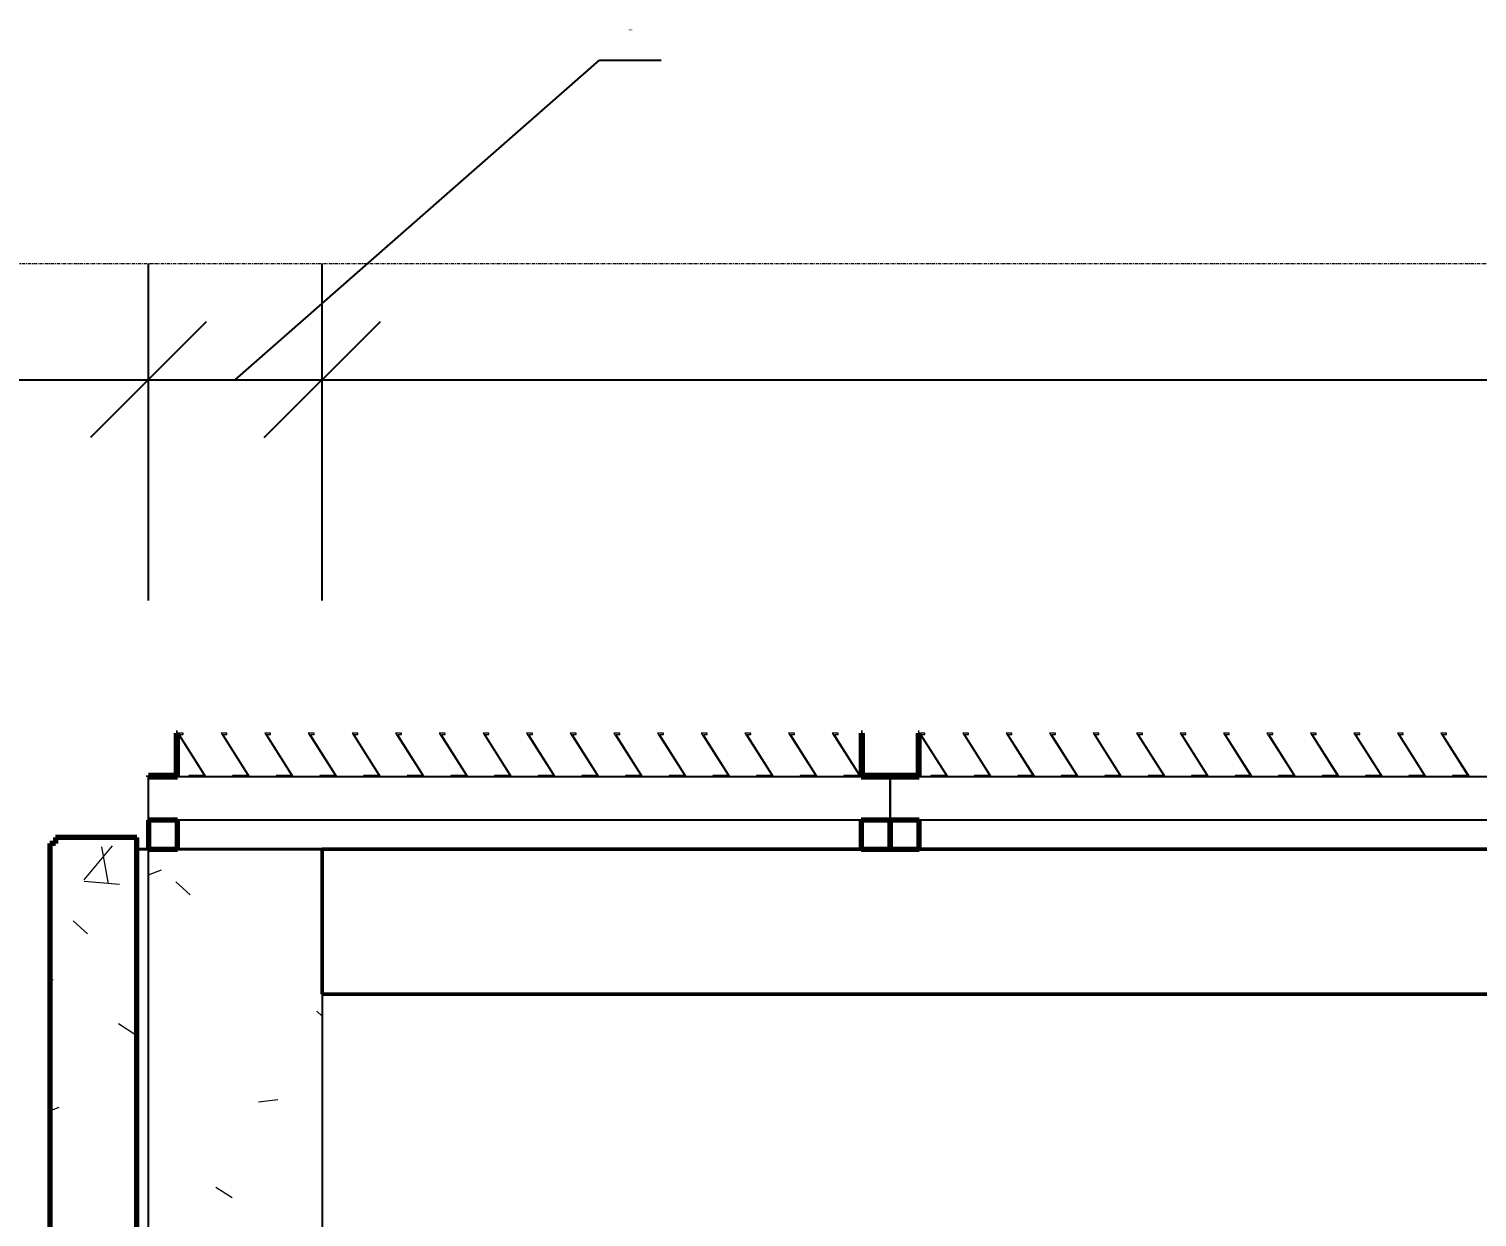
# Model space of a CAD drawing. Header units: millimetres. Extents: x -1379 to 1385823, y -4884429 to 548763.
# Drawn here: x 280734 to 283232, y -2300977 to -2298928 of the extents above; entities that cross this region are included whole.
import ezdxf

# ---------------------------------------------------------------- set-up
doc = ezdxf.new("R2010")
doc.units = ezdxf.units.MM
doc.linetypes.add('DPA_Grid _ Level 100', pattern=[10, 5.5, -1.6, 1.3, -1.6])
doc.layers.add('000 - CONCRETE_COL_CUT_COLOR_5', color=7, linetype='Continuous')
doc.layers.add('000 - D I M', color=7, linetype='Continuous')
doc.layers.add('000 - CONCRETE_EX_LOUVERS_DEF_SUB', color=7, linetype='Continuous', plot=False)
for name, color, linetype, lineweight in [('A-COLS-E', 7, 'Continuous', 35), ('A-FLOR-E', 7, 'Continuous', 35), ('A-GENM', 7, 'Continuous', 35), ('A-GLAZ-CURT', 7, 'Continuous', 35), ('A-WALL', 7, 'Continuous', 70), ('A-WALL-PATT', 7, 'Continuous', 70), ('S-GRID', 7, 'Continuous', 9), ('WALL-E', 7, 'Continuous', 50)]:
    doc.layers.add(name, color=color, linetype=linetype, lineweight=lineweight)
doc.styles.add('Arial_2', font='arial.ttf', dxfattribs={"height": 3})
doc.dimstyles.new('DPA-DIM-3_0_C-T', dxfattribs={"dimscale": 304.8, "dimtxt": 306.07782, "dimasz": 0.492126, "dimexe": 0.656168, "dimexo": 0.0625, "dimgap": 0.164042, "dimtad": 0, "dimjust": 2, "dimdec": 0, "dimzin": 0, "dimdsep": 46, "dimtxsty": 'Arial_2', "dimblk1": 'DOTBLANK', "dimblk2": 'OBLIQUE', "dimsah": 1, "dimcen": 0.09, "dimdle": 0.656168, "dimclrd": 7, "dimclre": 7, "dimclrt": 7, "dimadec": 8, "dimazin": 0, "dimtfac": 1, "dimtdec": 4, "dimtix": 1, "dimtmove": 2, "dimatfit": 3, "dimfxl": 1.312336, "dimfxlon": 1, "dimtvp": 1, "dimtolj": 1, "dimtzin": 0, "dimarcsym": 2})
doc.dimstyles.new('DPA-DIM-3_0_T-T', dxfattribs={"dimscale": 304.8, "dimtxt": 306.07782, "dimasz": 0.656168, "dimexe": 0.656168, "dimexo": 0.0625, "dimgap": 0.164042, "dimtad": 1, "dimdec": 0, "dimzin": 0, "dimdsep": 46, "dimtxsty": 'Arial_2', "dimblk1": 'OBLIQUE', "dimblk2": 'OBLIQUE', "dimsah": 1, "dimcen": 0.09, "dimdle": 0.656168, "dimclrd": 7, "dimclre": 7, "dimclrt": 7, "dimadec": 8, "dimazin": 0, "dimtfac": 1, "dimtdec": 4, "dimtix": 1, "dimtmove": 0, "dimatfit": 3, "dimfxl": 1.312336, "dimfxlon": 1, "dimtvp": 1, "dimtolj": 1, "dimtzin": 0, "dimarcsym": 2})
doc.dimstyles.new('DPA-DIM-3_0_T-T_1', dxfattribs={"dimscale": 304.8, "dimtxt": 306.07782, "dimasz": 0.656168, "dimexe": 0.656168, "dimexo": 0.0625, "dimgap": 0.164042, "dimtad": 1, "dimdec": 0, "dimzin": 0, "dimdsep": 46, "dimtxsty": 'Arial_2', "dimblk1": 'OBLIQUE', "dimblk2": 'OBLIQUE', "dimsah": 1, "dimcen": 0.09, "dimdle": 0.656168, "dimclrd": 7, "dimclre": 7, "dimclrt": 7, "dimadec": 8, "dimazin": 0, "dimtfac": 1, "dimtdec": 4, "dimtix": 1, "dimtmove": 1, "dimatfit": 3, "dimfxl": 1.312336, "dimfxlon": 1, "dimtvp": 1, "dimtolj": 1, "dimtzin": 0, "dimarcsym": 2})

# ---------------------------------------------------------------- blocks, each defined once
blk = doc.blocks.new('DPA_Rectangular - 300 x 700mm-V1-IV01 - LOWER ROOF LEVEL PLAN')
at = {"layer": '000 - CONCRETE_COL_CUT_COLOR_5', "lineweight": 9}
h = blk.add_hatch(dxfattribs=at)
h.set_pattern_fill('FP_4', style=0, pattern_type=2)
h.set_pattern_definition([(50, (-217316.46, 2308050.5), (728.7365, -63.75582), [76.2, -838.2]), (355, (-217316.5, 2308050.5), (-140.97162, 764.2276), [60.96, -670.56]), (100.451, (-217255.74, 2308045.2), (587.77, 700.46675), [64.76, -712.36]), (46.184, (-217316.5, 2308253.7), (1084.31624, -168.17096), [114.3, -1257.3]), (96.636, (-217226.1, 2308239.7), (949.6099, 989.70985), [97.14, -1068.54]), (351.184, (-217316.5, 2308253.7), (949.62055, 989.70115), [91.44, -1005.84]), (21, (-217214.86, 2308202.9), (606.45787, -409.06057), [76.2, -838.2]), (326, (-217214.9, 2308202.9), (247.20834, 736.75292), [60.96, -670.56]), (71.451, (-217164.3, 2308168.8), (853.66825, 327.68547), [64.76, -712.36]), (37.5, (-217316.46, 2308050.48), (12.354693, 338.22012), [33.528, -628.904, 33.528, -1320.292]), (37.5, (-217316.46, 2308050.48), (12.354693, 338.22012), [-695.96, -647.192, 33.528, -639.572]), (7.5, (-217316.46, 2308050.48), (267.278874, 400.722127), [33.528, -354.584, 33.528, -870.204]), (7.5, (-217316.46, 2308050.48), (267.278874, 400.722127), [-421.64, -613.664, 33.528, -223.012]), (327.5, (-217543.03, 2308050.48), (542.36333, -22.915345), [33.528, -220.472, 33.528, -1810.512]), (327.5, (-217543.03, 2308050.48), (542.36333, -22.915345), [-287.528, -758.952, 33.528, -1018.032]), (317.5, (-217644.63, 2308050.5), (592.51696, 101.70711), [33.528, -296.672, 33.528, -1239.52]), (317.5, (-217644.63, 2308050.5), (592.51696, 101.70711), [-363.728, -492.76, 33.528, -713.232])])
h.paths.add_polyline_path([(150, -350), (150, 350), (-150, 350), (-150, -350), (-15.6, -350)])
at = {"layer": '000 - CONCRETE_COL_CUT_COLOR_5', "color": 7}
for p, q in [((-150, 350), (150, 350)), ((-150, -350), (-150, 350)), ((150, 350), (150, -350)), ((150, -350), (-150, -350))]:
    blk.add_line(p, q, dxfattribs=at)
blk = doc.blocks.new('DPA_CP_Entrance Louver Grill Vertical Z - Louver Grill Vertical Z-4595767-IV01 - LOWER ROOF LEVEL PLAN')
at = {"layer": '000 - CONCRETE_EX_LOUVERS_DEF_SUB', "color": 7, "lineweight": 70}
for p, q in [((-700, 0), (-750, 0)), ((-750, 0), (-750, -50)), ((-700, -50), (-700, 0)), ((750, 0), (700, 0)), ((700, 0), (700, -50)), ((750, -50), (750, 0)), ((-750, -50), (-700, -50)), ((700, -50), (750, -50)), ((-700, -125), (-750, -125)), ((-750, -125), (-750, -127)), ((-750, -127), (-702, -127)), ((-702, -127), (-702, -200)), ((-700, -200), (-700, -125)), ((750, -125), (700, -125)), ((700, -125), (700, -200)), ((702, -200), (702, -127)), ((702, -127), (750, -127)), ((750, -127), (750, -125)), ((-702, -200), (-700, -200)), ((700, -200), (702, -200))]:
    blk.add_line(p, q, dxfattribs=at)
at = {"layer": '000 - CONCRETE_EX_LOUVERS_DEF_SUB', "color": 7}
for p, q in [((-750, -125), (-750, -50)), ((-750, -50), (750, -50)), ((750, -50), (750, -125)), ((-750, -125), (750, -125))]:
    blk.add_line(p, q, dxfattribs=at)
blk = doc.blocks.new('DPA_CP_Entrance Louver Grill Vertical Z - Louver Grill Vertical Z-5244519-IV01 - LOWER ROOF LEVEL PLAN')
at = {"layer": '000 - CONCRETE_EX_LOUVERS_DEF_SUB', "color": 7, "lineweight": 70}
for p, q in [((-590, 0), (-640, 0)), ((-640, 0), (-640, -50)), ((-590, -50), (-590, 0)), ((640, 0), (590, 0)), ((590, 0), (590, -50)), ((640, -50), (640, 0)), ((-640, -50), (-590, -50)), ((590, -50), (640, -50)), ((-590, -125), (-640, -125)), ((-640, -125), (-640, -127)), ((-640, -127), (-592, -127)), ((-592, -127), (-592, -200)), ((-590, -200), (-590, -125)), ((640, -125), (590, -125)), ((590, -125), (590, -200)), ((592, -200), (592, -127)), ((592, -127), (640, -127)), ((640, -127), (640, -125)), ((-592, -200), (-590, -200)), ((590, -200), (592, -200))]:
    blk.add_line(p, q, dxfattribs=at)
at = {"layer": '000 - CONCRETE_EX_LOUVERS_DEF_SUB', "color": 7}
for p, q in [((-640, -125), (-640, -50)), ((-640, -50), (640, -50)), ((640, -50), (640, -125)), ((-640, -125), (640, -125))]:
    blk.add_line(p, q, dxfattribs=at)
blk = doc.blocks.new('GM_Louver Grill Vertical Z1 - Z Profile-V178-IV01 - LOWER ROOF LEVEL PLAN')
at = {"layer": '000 - CONCRETE_EX_LOUVERS_DEF_SUB', "color": 7, "lineweight": 9}
for p, q in [((30, 0), (0.1, 0)), ((0.1, 0), (46.4, -73)), ((30, -2), (30, 0)), ((50, -75), (3.7, -2)), ((3.7, -2), (30, -2)), ((46.4, -73), (40, -73)), ((40, -73), (40, -75)), ((40, -75), (50, -75))]:
    blk.add_line(p, q, dxfattribs=at)
blk = doc.blocks.new('GM_Louver Grill Vertical Z1 - Z Profile-V179-IV01 - LOWER ROOF LEVEL PLAN')
at = {"layer": '000 - CONCRETE_EX_LOUVERS_DEF_SUB', "lineweight": 9}
h = blk.add_hatch(dxfattribs=at)
h.set_pattern_fill('FP_32', style=0, pattern_type=2)
h.set_pattern_definition([(230, (218696.46, -2307575.5), (-728.7365, 63.75582), [76.2, -838.2]), (175, (218696.5, -2307575.5), (140.97162, -764.2276), [60.96, -670.56]), (280.451, (218635.74, -2307570.2), (-587.77, -700.46675), [64.76, -712.36]), (226.184, (218696.5, -2307778.7), (-1084.31624, 168.17096), [114.3, -1257.3]), (276.636, (218606.1, -2307764.7), (-949.6099, -989.70985), [97.14, -1068.54]), (171.184, (218696.5, -2307778.7), (-949.62055, -989.70115), [91.44, -1005.84]), (201, (218594.86, -2307727.9), (-606.45787, 409.06057), [76.2, -838.2]), (146, (218594.9, -2307727.9), (-247.20834, -736.75292), [60.96, -670.56]), (251.451, (218544.3, -2307693.8), (-853.66825, -327.68547), [64.76, -712.36]), (217.5, (218696.46, -2307575.48), (-12.354693, -338.22012), [33.528, -628.904, 33.528, -1320.292]), (217.5, (218696.46, -2307575.48), (-12.354693, -338.22012), [-695.96, -647.192, 33.528, -639.572]), (187.5, (218696.46, -2307575.48), (-267.278874, -400.722127), [33.528, -354.584, 33.528, -870.204]), (187.5, (218696.46, -2307575.48), (-267.278874, -400.722127), [-421.64, -613.664, 33.528, -223.012]), (147.5, (218923.03, -2307575.48), (-542.36333, 22.915345), [33.528, -220.472, 33.528, -1810.512]), (147.5, (218923.03, -2307575.48), (-542.36333, 22.915345), [-287.528, -758.952, 33.528, -1018.032]), (137.5, (219024.63, -2307575.5), (-592.51696, -101.70711), [33.528, -296.672, 33.528, -1239.52]), (137.5, (219024.63, -2307575.5), (-592.51696, -101.70711), [-363.728, -492.76, 33.528, -713.232])])
h.paths.add_polyline_path([(0.1, 0), (46.4, -73), (40, -73), (40, -75), (50, -75), (3.7, -2), (30, -2), (30, 0)])
at = {"layer": '000 - CONCRETE_EX_LOUVERS_DEF_SUB', "color": 7, "lineweight": 9}
for p, q in [((30, 0), (0.1, 0)), ((0.1, 0), (46.4, -73)), ((30, -2), (30, 0)), ((50, -75), (3.7, -2)), ((3.7, -2), (30, -2)), ((46.4, -73), (40, -73)), ((40, -73), (40, -75)), ((40, -75), (50, -75))]:
    blk.add_line(p, q, dxfattribs=at)
blk = doc.blocks.new('GM_Louver Grill Vertical Z1 - Z Profile-V180-IV01 - LOWER ROOF LEVEL PLAN')
at = {"layer": '000 - CONCRETE_EX_LOUVERS_DEF_SUB', "color": 7, "lineweight": 9}
for p, q in [((30, 0), (0.1, 0)), ((0.1, 0), (46.4, -73)), ((30, -2), (30, 0)), ((50, -75), (3.7, -2)), ((3.7, -2), (30, -2)), ((46.4, -73), (40, -73)), ((40, -73), (40, -75)), ((40, -75), (50, -75))]:
    blk.add_line(p, q, dxfattribs=at)
blk = doc.blocks.new('GM_Louver Grill Vertical Z1 - Z Profile-V181-IV01 - LOWER ROOF LEVEL PLAN')
at = {"layer": '000 - CONCRETE_EX_LOUVERS_DEF_SUB', "color": 7, "lineweight": 9}
for p, q in [((30, 0), (0.1, 0)), ((0.1, 0), (46.4, -73)), ((30, -2), (30, 0)), ((50, -75), (3.7, -2)), ((3.7, -2), (30, -2)), ((46.4, -73), (40, -73)), ((40, -73), (40, -75)), ((40, -75), (50, -75))]:
    blk.add_line(p, q, dxfattribs=at)
blk = doc.blocks.new('GM_Louver Grill Vertical Z1 - Z Profile-V182-IV01 - LOWER ROOF LEVEL PLAN')
at = {"layer": '000 - CONCRETE_EX_LOUVERS_DEF_SUB', "color": 7, "lineweight": 9}
for p, q in [((30, 0), (0.1, 0)), ((0.1, 0), (46.4, -73)), ((30, -2), (30, 0)), ((50, -75), (3.7, -2)), ((3.7, -2), (30, -2)), ((46.4, -73), (40, -73)), ((40, -73), (40, -75)), ((40, -75), (50, -75))]:
    blk.add_line(p, q, dxfattribs=at)
blk = doc.blocks.new('GM_Louver Grill Vertical Z1 - Z Profile-V183-IV01 - LOWER ROOF LEVEL PLAN')
at = {"layer": '000 - CONCRETE_EX_LOUVERS_DEF_SUB', "color": 7, "lineweight": 9}
for p, q in [((30, 0), (0.1, 0)), ((0.1, 0), (46.4, -73)), ((30, -2), (30, 0)), ((50, -75), (3.7, -2)), ((3.7, -2), (30, -2)), ((46.4, -73), (40, -73)), ((40, -73), (40, -75)), ((40, -75), (50, -75))]:
    blk.add_line(p, q, dxfattribs=at)
blk = doc.blocks.new('GM_Louver Grill Vertical Z1 - Z Profile-V184-IV01 - LOWER ROOF LEVEL PLAN')
at = {"layer": '000 - CONCRETE_EX_LOUVERS_DEF_SUB', "color": 7, "lineweight": 9}
for p, q in [((30, 0), (0.1, 0)), ((0.1, 0), (46.4, -73)), ((30, -2), (30, 0)), ((50, -75), (3.7, -2)), ((3.7, -2), (30, -2)), ((46.4, -73), (40, -73)), ((40, -73), (40, -75)), ((40, -75), (50, -75))]:
    blk.add_line(p, q, dxfattribs=at)
blk = doc.blocks.new('GM_Louver Grill Vertical Z1 - Z Profile-V185-IV01 - LOWER ROOF LEVEL PLAN')
at = {"layer": '000 - CONCRETE_EX_LOUVERS_DEF_SUB', "color": 7, "lineweight": 9}
for p, q in [((30, 0), (0.1, 0)), ((0.1, 0), (46.4, -73)), ((30, -2), (30, 0)), ((50, -75), (3.7, -2)), ((3.7, -2), (30, -2)), ((46.4, -73), (40, -73)), ((40, -73), (40, -75)), ((40, -75), (50, -75))]:
    blk.add_line(p, q, dxfattribs=at)
blk = doc.blocks.new('GM_Louver Grill Vertical Z1 - Z Profile-V186-IV01 - LOWER ROOF LEVEL PLAN')
at = {"layer": '000 - CONCRETE_EX_LOUVERS_DEF_SUB', "color": 7, "lineweight": 9}
for p, q in [((30, 0), (0.1, 0)), ((0.1, 0), (46.4, -73)), ((30, -2), (30, 0)), ((50, -75), (3.7, -2)), ((3.7, -2), (30, -2)), ((46.4, -73), (40, -73)), ((40, -73), (40, -75)), ((40, -75), (50, -75))]:
    blk.add_line(p, q, dxfattribs=at)
blk = doc.blocks.new('GM_Louver Grill Vertical Z1 - Z Profile-V187-IV01 - LOWER ROOF LEVEL PLAN')
at = {"layer": '000 - CONCRETE_EX_LOUVERS_DEF_SUB', "color": 7, "lineweight": 9}
for p, q in [((30, 0), (0.1, 0)), ((0.1, 0), (46.4, -73)), ((30, -2), (30, 0)), ((50, -75), (3.7, -2)), ((3.7, -2), (30, -2)), ((46.4, -73), (40, -73)), ((40, -73), (40, -75)), ((40, -75), (50, -75))]:
    blk.add_line(p, q, dxfattribs=at)
blk = doc.blocks.new('GM_Louver Grill Vertical Z1 - Z Profile-V188-IV01 - LOWER ROOF LEVEL PLAN')
at = {"layer": '000 - CONCRETE_EX_LOUVERS_DEF_SUB', "color": 7, "lineweight": 9}
for p, q in [((30, 0), (0.1, 0)), ((0.1, 0), (46.4, -73)), ((30, -2), (30, 0)), ((50, -75), (3.7, -2)), ((3.7, -2), (30, -2)), ((46.4, -73), (40, -73)), ((40, -73), (40, -75)), ((40, -75), (50, -75))]:
    blk.add_line(p, q, dxfattribs=at)
blk = doc.blocks.new('GM_Louver Grill Vertical Z1 - Z Profile-V189-IV01 - LOWER ROOF LEVEL PLAN')
at = {"layer": '000 - CONCRETE_EX_LOUVERS_DEF_SUB', "color": 7, "lineweight": 9}
for p, q in [((30, 0), (0.1, 0)), ((0.1, 0), (46.4, -73)), ((30, -2), (30, 0)), ((50, -75), (3.7, -2)), ((3.7, -2), (30, -2)), ((46.4, -73), (40, -73)), ((40, -73), (40, -75)), ((40, -75), (50, -75))]:
    blk.add_line(p, q, dxfattribs=at)
blk = doc.blocks.new('GM_Louver Grill Vertical Z1 - Z Profile-V195-IV01 - LOWER ROOF LEVEL PLAN')
at = {"layer": '000 - CONCRETE_EX_LOUVERS_DEF_SUB', "lineweight": 9}
h = blk.add_hatch(dxfattribs=at)
h.set_pattern_fill('FP_33', style=0, pattern_type=2)
h.set_pattern_definition([(230, (218546.46, -2307575.5), (-728.7365, 63.75582), [76.2, -838.2]), (175, (218546.5, -2307575.5), (140.97162, -764.2276), [60.96, -670.56]), (280.451, (218485.74, -2307570.2), (-587.77, -700.46675), [64.76, -712.36]), (226.184, (218546.5, -2307778.7), (-1084.31624, 168.17096), [114.3, -1257.3]), (276.636, (218456.1, -2307764.7), (-949.6099, -989.70985), [97.14, -1068.54]), (171.184, (218546.5, -2307778.7), (-949.62055, -989.70115), [91.44, -1005.84]), (201, (218444.86, -2307727.9), (-606.45787, 409.06057), [76.2, -838.2]), (146, (218444.9, -2307727.9), (-247.20834, -736.75292), [60.96, -670.56]), (251.451, (218394.3, -2307693.8), (-853.66825, -327.68547), [64.76, -712.36]), (217.5, (218546.46, -2307575.48), (-12.354693, -338.22012), [33.528, -628.904, 33.528, -1320.292]), (217.5, (218546.46, -2307575.48), (-12.354693, -338.22012), [-695.96, -647.192, 33.528, -639.572]), (187.5, (218546.46, -2307575.48), (-267.278874, -400.722127), [33.528, -354.584, 33.528, -870.204]), (187.5, (218546.46, -2307575.48), (-267.278874, -400.722127), [-421.64, -613.664, 33.528, -223.012]), (147.5, (218773.03, -2307575.48), (-542.36333, 22.915345), [33.528, -220.472, 33.528, -1810.512]), (147.5, (218773.03, -2307575.48), (-542.36333, 22.915345), [-287.528, -758.952, 33.528, -1018.032]), (137.5, (218874.63, -2307575.5), (-592.51696, -101.70711), [33.528, -296.672, 33.528, -1239.52]), (137.5, (218874.63, -2307575.5), (-592.51696, -101.70711), [-363.728, -492.76, 33.528, -713.232])])
h.paths.add_polyline_path([(0.1, 0), (46.4, -73), (40, -73), (40, -75), (50, -75), (3.7, -2), (30, -2), (30, 0)])
at = {"layer": '000 - CONCRETE_EX_LOUVERS_DEF_SUB', "color": 7, "lineweight": 9}
for p, q in [((30, 0), (0.1, 0)), ((0.1, 0), (46.4, -73)), ((30, -2), (30, 0)), ((50, -75), (3.7, -2)), ((3.7, -2), (30, -2)), ((46.4, -73), (40, -73)), ((40, -73), (40, -75)), ((40, -75), (50, -75))]:
    blk.add_line(p, q, dxfattribs=at)
blk = doc.blocks.new('GM_Louver Grill Vertical Z1 - Z Profile-V197-IV01 - LOWER ROOF LEVEL PLAN')
at = {"layer": '000 - CONCRETE_EX_LOUVERS_DEF_SUB', "color": 7, "lineweight": 9}
for p, q in [((30, 0), (0.1, 0)), ((0.1, 0), (46.4, -73)), ((30, -2), (30, 0)), ((50, -75), (3.7, -2)), ((3.7, -2), (30, -2)), ((46.4, -73), (40, -73)), ((40, -73), (40, -75)), ((40, -75), (50, -75))]:
    blk.add_line(p, q, dxfattribs=at)
blk = doc.blocks.new('GM_Louver Grill Vertical Z1 - Z Profile-V198-IV01 - LOWER ROOF LEVEL PLAN')
at = {"layer": '000 - CONCRETE_EX_LOUVERS_DEF_SUB', "color": 7, "lineweight": 9}
for p, q in [((30, 0), (0.1, 0)), ((0.1, 0), (46.4, -73)), ((30, -2), (30, 0)), ((50, -75), (3.7, -2)), ((3.7, -2), (30, -2)), ((46.4, -73), (40, -73)), ((40, -73), (40, -75)), ((40, -75), (50, -75))]:
    blk.add_line(p, q, dxfattribs=at)
blk = doc.blocks.new('GM_Louver Grill Vertical Z1 - Z Profile-V199-IV01 - LOWER ROOF LEVEL PLAN')
at = {"layer": '000 - CONCRETE_EX_LOUVERS_DEF_SUB', "color": 7, "lineweight": 9}
for p, q in [((30, 0), (0.1, 0)), ((0.1, 0), (46.4, -73)), ((30, -2), (30, 0)), ((50, -75), (3.7, -2)), ((3.7, -2), (30, -2)), ((46.4, -73), (40, -73)), ((40, -73), (40, -75)), ((40, -75), (50, -75))]:
    blk.add_line(p, q, dxfattribs=at)
blk = doc.blocks.new('GM_Louver Grill Vertical Z1 - Z Profile-V200-IV01 - LOWER ROOF LEVEL PLAN')
at = {"layer": '000 - CONCRETE_EX_LOUVERS_DEF_SUB', "color": 7, "lineweight": 9}
for p, q in [((30, 0), (0.1, 0)), ((0.1, 0), (46.4, -73)), ((30, -2), (30, 0)), ((50, -75), (3.7, -2)), ((3.7, -2), (30, -2)), ((46.4, -73), (40, -73)), ((40, -73), (40, -75)), ((40, -75), (50, -75))]:
    blk.add_line(p, q, dxfattribs=at)
blk = doc.blocks.new('GM_Louver Grill Vertical Z1 - Z Profile-V201-IV01 - LOWER ROOF LEVEL PLAN')
at = {"layer": '000 - CONCRETE_EX_LOUVERS_DEF_SUB', "color": 7, "lineweight": 9}
for p, q in [((30, 0), (0.1, 0)), ((0.1, 0), (46.4, -73)), ((30, -2), (30, 0)), ((50, -75), (3.7, -2)), ((3.7, -2), (30, -2)), ((46.4, -73), (40, -73)), ((40, -73), (40, -75)), ((40, -75), (50, -75))]:
    blk.add_line(p, q, dxfattribs=at)
blk = doc.blocks.new('GM_Louver Grill Vertical Z1 - Z Profile-V202-IV01 - LOWER ROOF LEVEL PLAN')
at = {"layer": '000 - CONCRETE_EX_LOUVERS_DEF_SUB', "color": 7, "lineweight": 9}
for p, q in [((30, 0), (0.1, 0)), ((0.1, 0), (46.4, -73)), ((30, -2), (30, 0)), ((50, -75), (3.7, -2)), ((3.7, -2), (30, -2)), ((46.4, -73), (40, -73)), ((40, -73), (40, -75)), ((40, -75), (50, -75))]:
    blk.add_line(p, q, dxfattribs=at)
blk = doc.blocks.new('GM_Louver Grill Vertical Z1 - Z Profile-V203-IV01 - LOWER ROOF LEVEL PLAN')
at = {"layer": '000 - CONCRETE_EX_LOUVERS_DEF_SUB', "color": 7, "lineweight": 9}
for p, q in [((30, 0), (0.1, 0)), ((0.1, 0), (46.4, -73)), ((30, -2), (30, 0)), ((50, -75), (3.7, -2)), ((3.7, -2), (30, -2)), ((46.4, -73), (40, -73)), ((40, -73), (40, -75)), ((40, -75), (50, -75))]:
    blk.add_line(p, q, dxfattribs=at)
blk = doc.blocks.new('GM_Louver Grill Vertical Z1 - Z Profile-V204-IV01 - LOWER ROOF LEVEL PLAN')
at = {"layer": '000 - CONCRETE_EX_LOUVERS_DEF_SUB', "color": 7, "lineweight": 9}
for p, q in [((30, 0), (0.1, 0)), ((0.1, 0), (46.4, -73)), ((30, -2), (30, 0)), ((50, -75), (3.7, -2)), ((3.7, -2), (30, -2)), ((46.4, -73), (40, -73)), ((40, -73), (40, -75)), ((40, -75), (50, -75))]:
    blk.add_line(p, q, dxfattribs=at)
blk = doc.blocks.new('GM_Louver Grill Vertical Z1 - Z Profile-V205-IV01 - LOWER ROOF LEVEL PLAN')
at = {"layer": '000 - CONCRETE_EX_LOUVERS_DEF_SUB', "color": 7, "lineweight": 9}
for p, q in [((30, 0), (0.1, 0)), ((0.1, 0), (46.4, -73)), ((30, -2), (30, 0)), ((50, -75), (3.7, -2)), ((3.7, -2), (30, -2)), ((46.4, -73), (40, -73)), ((40, -73), (40, -75)), ((40, -75), (50, -75))]:
    blk.add_line(p, q, dxfattribs=at)
blk = doc.blocks.new('GM_Louver Grill Vertical Z1 - Z Profile-V206-IV01 - LOWER ROOF LEVEL PLAN')
at = {"layer": '000 - CONCRETE_EX_LOUVERS_DEF_SUB', "color": 7, "lineweight": 9}
for p, q in [((30, 0), (0.1, 0)), ((0.1, 0), (46.4, -73)), ((30, -2), (30, 0)), ((50, -75), (3.7, -2)), ((3.7, -2), (30, -2)), ((46.4, -73), (40, -73)), ((40, -73), (40, -75)), ((40, -75), (50, -75))]:
    blk.add_line(p, q, dxfattribs=at)
blk = doc.blocks.new('GM_Louver Grill Vertical Z1 - Z Profile-V207-IV01 - LOWER ROOF LEVEL PLAN')
at = {"layer": '000 - CONCRETE_EX_LOUVERS_DEF_SUB', "color": 7, "lineweight": 9}
for p, q in [((30, 0), (0.1, 0)), ((0.1, 0), (46.4, -73)), ((30, -2), (30, 0)), ((50, -75), (3.7, -2)), ((3.7, -2), (30, -2)), ((46.4, -73), (40, -73)), ((40, -73), (40, -75)), ((40, -75), (50, -75))]:
    blk.add_line(p, q, dxfattribs=at)
blk = doc.blocks.new('GM_Louver Grill Vertical Z1 - Z Profile-V208-IV01 - LOWER ROOF LEVEL PLAN')
at = {"layer": '000 - CONCRETE_EX_LOUVERS_DEF_SUB', "lineweight": 9}
h = blk.add_hatch(dxfattribs=at)
h.set_pattern_fill('FP_34', style=0, pattern_type=2)
h.set_pattern_definition([(230, (217266.46, -2307575.5), (-728.7365, 63.75582), [76.2, -838.2]), (175, (217266.5, -2307575.5), (140.97162, -764.2276), [60.96, -670.56]), (280.451, (217205.74, -2307570.2), (-587.77, -700.46675), [64.76, -712.36]), (226.184, (217266.5, -2307778.7), (-1084.31624, 168.17096), [114.3, -1257.3]), (276.636, (217176.1, -2307764.7), (-949.6099, -989.70985), [97.14, -1068.54]), (171.184, (217266.5, -2307778.7), (-949.62055, -989.70115), [91.44, -1005.84]), (201, (217164.86, -2307727.9), (-606.45787, 409.06057), [76.2, -838.2]), (146, (217164.9, -2307727.9), (-247.20834, -736.75292), [60.96, -670.56]), (251.451, (217114.3, -2307693.8), (-853.66825, -327.68547), [64.76, -712.36]), (217.5, (217266.46, -2307575.48), (-12.354693, -338.22012), [33.528, -628.904, 33.528, -1320.292]), (217.5, (217266.46, -2307575.48), (-12.354693, -338.22012), [-695.96, -647.192, 33.528, -639.572]), (187.5, (217266.46, -2307575.48), (-267.278874, -400.722127), [33.528, -354.584, 33.528, -870.204]), (187.5, (217266.46, -2307575.48), (-267.278874, -400.722127), [-421.64, -613.664, 33.528, -223.012]), (147.5, (217493.03, -2307575.48), (-542.36333, 22.915345), [33.528, -220.472, 33.528, -1810.512]), (147.5, (217493.03, -2307575.48), (-542.36333, 22.915345), [-287.528, -758.952, 33.528, -1018.032]), (137.5, (217594.63, -2307575.5), (-592.51696, -101.70711), [33.528, -296.672, 33.528, -1239.52]), (137.5, (217594.63, -2307575.5), (-592.51696, -101.70711), [-363.728, -492.76, 33.528, -713.232])])
h.paths.add_polyline_path([(0.1, 0), (46.4, -73), (40, -73), (40, -75), (50, -75), (3.7, -2), (30, -2), (30, 0)])
at = {"layer": '000 - CONCRETE_EX_LOUVERS_DEF_SUB', "color": 7, "lineweight": 9}
for p, q in [((30, 0), (0.1, 0)), ((0.1, 0), (46.4, -73)), ((30, -2), (30, 0)), ((50, -75), (3.7, -2)), ((3.7, -2), (30, -2)), ((46.4, -73), (40, -73)), ((40, -73), (40, -75)), ((40, -75), (50, -75))]:
    blk.add_line(p, q, dxfattribs=at)
blk = doc.blocks.new('GM_Louver Grill Vertical Z1 - Z Profile-V209-IV01 - LOWER ROOF LEVEL PLAN')
at = {"layer": '000 - CONCRETE_EX_LOUVERS_DEF_SUB', "color": 7, "lineweight": 9}
for p, q in [((30, 0), (0.1, 0)), ((0.1, 0), (46.4, -73)), ((30, -2), (30, 0)), ((50, -75), (3.7, -2)), ((3.7, -2), (30, -2)), ((46.4, -73), (40, -73)), ((40, -73), (40, -75)), ((40, -75), (50, -75))]:
    blk.add_line(p, q, dxfattribs=at)
blk = doc.blocks.new('GM_Louver Grill Vertical Z1 - Z Profile-V640-IV01 - LOWER ROOF LEVEL PLAN')
at = {"layer": '000 - CONCRETE_EX_LOUVERS_DEF_SUB', "color": 7, "lineweight": 9}
for p, q in [((30, 0), (0.1, 0)), ((0.1, 0), (46.4, -73)), ((30, -2), (30, 0)), ((50, -75), (3.7, -2)), ((3.7, -2), (30, -2)), ((46.4, -73), (40, -73)), ((40, -73), (40, -75)), ((40, -75), (50, -75))]:
    blk.add_line(p, q, dxfattribs=at)
blk = doc.blocks.new('GM_Louver Grill Vertical Z1 - Z Profile-V641-IV01 - LOWER ROOF LEVEL PLAN')
at = {"layer": '000 - CONCRETE_EX_LOUVERS_DEF_SUB', "color": 7, "lineweight": 9}
for p, q in [((30, 0), (0.1, 0)), ((0.1, 0), (46.4, -73)), ((30, -2), (30, 0)), ((50, -75), (3.7, -2)), ((3.7, -2), (30, -2)), ((46.4, -73), (40, -73)), ((40, -73), (40, -75)), ((40, -75), (50, -75))]:
    blk.add_line(p, q, dxfattribs=at)
blk = doc.blocks.new('GM_Louver Grill Vertical Z1 - Z Profile-V642-IV01 - LOWER ROOF LEVEL PLAN')
at = {"layer": '000 - CONCRETE_EX_LOUVERS_DEF_SUB', "color": 7, "lineweight": 9}
for p, q in [((30, 0), (0.1, 0)), ((0.1, 0), (46.4, -73)), ((30, -2), (30, 0)), ((50, -75), (3.7, -2)), ((3.7, -2), (30, -2)), ((46.4, -73), (40, -73)), ((40, -73), (40, -75)), ((40, -75), (50, -75))]:
    blk.add_line(p, q, dxfattribs=at)
blk = doc.blocks.new('_Oblique')
at = {"color": 7, "linetype": 'ByBlock', "lineweight": -2}
blk.add_line((-0.5, -0.5), (0.5, 0.5), dxfattribs=at)
blk = doc.blocks.new('DIMBLOCK12-IV01 - LOWER ROOF LEVEL PLAN')
at = {"layer": '000 - D I M', "color": 7, "lineweight": -2, "transparency": 16777216}
for p, q in [((281089.6, -2299532.7), (281718, -2298981.8)), ((281718, -2298981.8), (281824.6, -2298981.8)), ((280939.6, -2299913.6), (280939.6, -2299332.7)), ((281239.6, -2299913.6), (281239.6, -2299332.7)), ((280739.6, -2299532.7), (281439.6, -2299532.7))]:
    blk.add_line(p, q, dxfattribs=at)
at = {"layer": 'Defpoints', "color": 7, "transparency": 16777216}
for p in [(281239.6, -2299532.7), (280939.6, -2299932.7), (281239.6, -2299932.7)]:
    blk.add_point(p, dxfattribs=at)
at = {"layer": '000 - D I M', "color": 7, "lineweight": -2, "transparency": 16777216, "xscale": 200, "yscale": 200, "zscale": 200, "rotation": 180}
blk.add_blockref('_Oblique', (280939.6, -2299532.7), dxfattribs=at)
at = {"layer": '000 - D I M', "color": 7, "lineweight": -2, "transparency": 16777216, "xscale": 200, "yscale": 200, "zscale": 200}
blk.add_blockref('_Oblique', (281239.6, -2299532.7), dxfattribs=at)
at = {"layer": '000 - D I M', "color": 7, "transparency": 16777216, "insert": (281768, -2298927.8), "char_height": 3, "width": 830.648, "attachment_point": 1, "line_spacing_factor": 0.941778, "style": 'Arial_2'}
blk.add_mtext('\\A1;300', dxfattribs=at)
blk = doc.blocks.new('DIMBLOCK13-IV01 - LOWER ROOF LEVEL PLAN')
at = {"layer": '000 - D I M', "color": 7, "lineweight": -2, "transparency": 16777216}
for p, q in [((281239.6, -2299913.6), (281239.6, -2299332.7)), ((285479.6, -2299913.6), (285479.6, -2299332.7)), ((281039.6, -2299532.7), (285679.6, -2299532.7))]:
    blk.add_line(p, q, dxfattribs=at)
at = {"layer": 'Defpoints', "color": 7, "transparency": 16777216}
for p in [(285479.6, -2299532.7), (281239.6, -2299932.7), (285479.6, -2299932.7)]:
    blk.add_point(p, dxfattribs=at)
at = {"layer": '000 - D I M', "color": 7, "lineweight": -2, "transparency": 16777216, "xscale": 200, "yscale": 200, "zscale": 200, "rotation": 180}
blk.add_blockref('_Oblique', (281239.6, -2299532.7), dxfattribs=at)
at = {"layer": '000 - D I M', "color": 7, "lineweight": -2, "transparency": 16777216, "xscale": 200, "yscale": 200, "zscale": 200}
blk.add_blockref('_Oblique', (285479.6, -2299532.7), dxfattribs=at)
at = {"layer": '000 - D I M', "color": 7, "transparency": 16777216, "insert": (283359.6, -2299481.2), "char_height": 3, "width": 1107.531, "attachment_point": 5, "style": 'Arial_2'}
blk.add_mtext('\\A1;4240', dxfattribs=at)
blk = doc.blocks.new('_DotBlank')
at = {"color": 7, "linetype": 'ByBlock', "lineweight": -2}
blk.add_line((-0.5, 0), (-1, 0), dxfattribs=at)
blk.add_circle((0, 0), 0.5, dxfattribs=at)
blk = doc.blocks.new('DIMBLOCK60-IV01 - LOWER ROOF LEVEL PLAN')
at = {"layer": '000 - D I M', "color": 7, "lineweight": -2, "transparency": 16777216}
for p, q in [((280554.6, -2299151.7), (280554.6, -2299732.7)), ((280939.6, -2299913.6), (280939.6, -2299332.7)), ((280704.6, -2299532.7), (281139.6, -2299532.7))]:
    blk.add_line(p, q, dxfattribs=at)
at = {"layer": 'Defpoints', "color": 7, "transparency": 16777216}
for p in [(280554.6, -2299132.7), (280939.6, -2299532.7), (280939.6, -2299932.7)]:
    blk.add_point(p, dxfattribs=at)
at = {"layer": '000 - D I M', "color": 7, "lineweight": -2, "transparency": 16777216, "xscale": 150, "yscale": 150, "zscale": 150, "rotation": 180}
blk.add_blockref('_DotBlank', (280554.6, -2299532.7), dxfattribs=at)
at = {"layer": '000 - D I M', "color": 7, "lineweight": -2, "transparency": 16777216, "xscale": 150, "yscale": 150, "zscale": 150}
blk.add_blockref('_Oblique', (280939.6, -2299532.7), dxfattribs=at)
at = {"layer": '000 - D I M', "color": 7, "transparency": 16777216, "insert": (280320.3, -2299291.2), "char_height": 3, "width": 830.648, "attachment_point": 1, "line_spacing_factor": 0.941778, "style": 'Arial_2'}
blk.add_mtext('\\A1;385', dxfattribs=at)

msp = doc.modelspace()

# ---------------------------------------------------------------- hatches: boundary and pattern name
at = {"layer": 'A-WALL-PATT', "lineweight": 9}
h = msp.add_hatch(dxfattribs=at)
h.set_pattern_fill('FP_2', style=0, pattern_type=2)
h.set_pattern_definition([(50, (63773.17, 7357.75), (728.7365, -63.75582), [76.2, -838.2]), (355, (63773.2, 7357.75), (-140.97162, 764.2276), [60.96, -670.56]), (100.451, (63833.9, 7352.44), (587.77, 700.46675), [64.76, -712.36]), (46.184, (63773.2, 7560.95), (1084.31624, -168.17096), [114.3, -1257.3]), (96.636, (63863.5, 7546.9), (949.6099, 989.70985), [97.14, -1068.54]), (351.184, (63773.2, 7561), (949.62055, 989.70115), [91.44, -1005.84]), (21, (63874.77, 7510.15), (606.45787, -409.06057), [76.2, -838.2]), (326, (63874.8, 7510.15), (247.20834, 736.75292), [60.96, -670.56]), (71.451, (63925.3, 7476.06), (853.66825, 327.68547), [64.76, -712.36]), (37.5, (63773.17, 7357.75), (12.354693, 338.22012), [33.528, -628.904, 33.528, -647.192, -673.1]), (37.5, (63773.17, 7357.75), (12.354693, 338.22012), [-1343.152, 33.528, -639.572]), (7.5, (63773.17, 7357.75), (267.278874, 400.722127), [33.528, -354.584, 33.528, -613.664, -256.54]), (7.5, (63773.17, 7357.75), (267.278874, 400.722127), [-1035.304, 33.528, -223.012]), (327.5, (63546.6, 7357.75), (542.36333, -22.915345), [33.528, -220.472, 33.528, -758.952, -1051.56]), (327.5, (63546.6, 7357.75), (542.36333, -22.915345), [-1046.48, 33.528, -1018.032]), (317.5, (63445, 7357.75), (592.51696, 101.70711), [33.528, -296.672, 33.528, -492.76, -746.76]), (317.5, (63445, 7357.75), (592.51696, 101.70711), [-856.488, 33.528, -713.232])])
h.paths.add_polyline_path([(280769.6, -2311372.7), (280919.6, -2311372.7), (280919.6, -2300322.7), (280779.6, -2300322.7), (280779.6, -2300332.7), (280769.6, -2300332.7), (280769.6, -2301904.7), (280779.6, -2301904.7), (280779.6, -2301914.7), (280769.6, -2301914.7), (280769.6, -2303404.7), (280779.6, -2303404.7), (280779.6, -2303414.7), (280769.6, -2303414.7), (280769.6, -2304904.7), (280779.6, -2304904.7), (280779.6, -2304914.7), (280769.6, -2304914.7), (280769.6, -2306404.7), (280779.6, -2306404.7), (280779.6, -2306414.7), (280769.6, -2306414.7), (280769.6, -2307904.7), (280779.6, -2307904.7), (280779.6, -2307914.7), (280769.6, -2307914.7), (280769.6, -2309404.7), (280779.6, -2309404.7), (280779.6, -2309414.7), (280769.6, -2309414.7), (280769.6, -2310904.7), (280779.6, -2310904.7), (280779.6, -2310914.7), (280769.6, -2310914.7), (280769.6, -2311017.6)])

# ---------------------------------------------------------------- linework, layer by layer
at = {"layer": 'A-FLOR-E', "color": 7}
for p, q in [((280919.6, -2306037.7), (280919.6, -2300342.7)), ((280919.6, -2300342.7), (296999.6, -2300342.7)), ((296999.6, -2300342.7), (280919.6, -2300342.7)), ((280919.6, -2300342.7), (280919.6, -2306037.7)), ((285479.6, -2300592.7), (281239.6, -2300592.7))]:
    msp.add_line(p, q, dxfattribs=at)
at = {"layer": 'A-WALL', "color": 7}
for p, q in [((280919.6, -2300322.7), (280779.6, -2300322.7)), ((280779.6, -2300322.7), (280779.6, -2300332.7)), ((280919.6, -2311372.7), (280919.6, -2300322.7)), ((280779.6, -2300332.7), (280769.6, -2300332.7)), ((280769.6, -2300332.7), (280769.6, -2301904.7))]:
    msp.add_line(p, q, dxfattribs=at)
at = {"layer": 'S-GRID', "color": 7, "linetype": 'DPA_Grid _ Level 100'}
msp.add_line((310037.1, -2299332.7), (273056.2, -2299332.7), dxfattribs=at)
at = {"layer": 'WALL-E', "color": 7}
for p, q in [((280769.6, -2301904.7), (280769.6, -2300332.7)), ((280769.6, -2301904.7), (280769.6, -2300332.7)), ((280769.6, -2300332.7), (280779.6, -2300332.7)), ((280769.6, -2300332.7), (280779.6, -2300332.7)), ((285479.6, -2300342.7), (281239.6, -2300342.7)), ((281239.6, -2300342.7), (285479.6, -2300342.7)), ((281239.6, -2300592.7), (281239.6, -2300342.7)), ((281239.6, -2300592.7), (281239.6, -2300342.7)), ((285479.6, -2300592.7), (281239.6, -2300592.7)), ((281239.6, -2300592.7), (285479.6, -2300592.7))]:
    msp.add_line(p, q, dxfattribs=at)

# ---------------------------------------------------------------- block references
at = {"layer": 'A-COLS-E', "color": 7}
msp.add_blockref('DPA_Rectangular - 300 x 700mm-V1-IV01 - LOWER ROOF LEVEL PLAN', (281089.6, -2300692.7), dxfattribs=at)
at = {"layer": 'A-GENM', "color": 7, "lineweight": 9, "rotation": 180}
for name, p in [('GM_Louver Grill Vertical Z1 - Z Profile-V208-IV01 - LOWER ROOF LEVEL PLAN', (281039.6, -2300217.7)), ('GM_Louver Grill Vertical Z1 - Z Profile-V640-IV01 - LOWER ROOF LEVEL PLAN', (281115, -2300217.7)), ('GM_Louver Grill Vertical Z1 - Z Profile-V641-IV01 - LOWER ROOF LEVEL PLAN', (281190.3, -2300217.7)), ('GM_Louver Grill Vertical Z1 - Z Profile-V642-IV01 - LOWER ROOF LEVEL PLAN', (281265.6, -2300217.7)), ('GM_Louver Grill Vertical Z1 - Z Profile-V197-IV01 - LOWER ROOF LEVEL PLAN', (281341, -2300217.7)), ('GM_Louver Grill Vertical Z1 - Z Profile-V198-IV01 - LOWER ROOF LEVEL PLAN', (281416.3, -2300217.7)), ('GM_Louver Grill Vertical Z1 - Z Profile-V199-IV01 - LOWER ROOF LEVEL PLAN', (281491.6, -2300217.7)), ('GM_Louver Grill Vertical Z1 - Z Profile-V200-IV01 - LOWER ROOF LEVEL PLAN', (281567, -2300217.7)), ('GM_Louver Grill Vertical Z1 - Z Profile-V201-IV01 - LOWER ROOF LEVEL PLAN', (281642.3, -2300217.7)), ('GM_Louver Grill Vertical Z1 - Z Profile-V202-IV01 - LOWER ROOF LEVEL PLAN', (281717.6, -2300217.7)), ('GM_Louver Grill Vertical Z1 - Z Profile-V203-IV01 - LOWER ROOF LEVEL PLAN', (281793, -2300217.7)), ('GM_Louver Grill Vertical Z1 - Z Profile-V204-IV01 - LOWER ROOF LEVEL PLAN', (281868.3, -2300217.7)), ('GM_Louver Grill Vertical Z1 - Z Profile-V205-IV01 - LOWER ROOF LEVEL PLAN', (281943.6, -2300217.7)), ('GM_Louver Grill Vertical Z1 - Z Profile-V206-IV01 - LOWER ROOF LEVEL PLAN', (282019, -2300217.7)), ('GM_Louver Grill Vertical Z1 - Z Profile-V207-IV01 - LOWER ROOF LEVEL PLAN', (282094.3, -2300217.7)), ('GM_Louver Grill Vertical Z1 - Z Profile-V209-IV01 - LOWER ROOF LEVEL PLAN', (282169.6, -2300217.7)), ('GM_Louver Grill Vertical Z1 - Z Profile-V195-IV01 - LOWER ROOF LEVEL PLAN', (282319.6, -2300217.7)), ('GM_Louver Grill Vertical Z1 - Z Profile-V178-IV01 - LOWER ROOF LEVEL PLAN', (282394.6, -2300217.7)), ('GM_Louver Grill Vertical Z1 - Z Profile-V179-IV01 - LOWER ROOF LEVEL PLAN', (282469.6, -2300217.7)), ('GM_Louver Grill Vertical Z1 - Z Profile-V180-IV01 - LOWER ROOF LEVEL PLAN', (282544.6, -2300217.7)), ('GM_Louver Grill Vertical Z1 - Z Profile-V181-IV01 - LOWER ROOF LEVEL PLAN', (282619.6, -2300217.7)), ('GM_Louver Grill Vertical Z1 - Z Profile-V182-IV01 - LOWER ROOF LEVEL PLAN', (282694.6, -2300217.7)), ('GM_Louver Grill Vertical Z1 - Z Profile-V183-IV01 - LOWER ROOF LEVEL PLAN', (282769.6, -2300217.7)), ('GM_Louver Grill Vertical Z1 - Z Profile-V184-IV01 - LOWER ROOF LEVEL PLAN', (282844.6, -2300217.7)), ('GM_Louver Grill Vertical Z1 - Z Profile-V185-IV01 - LOWER ROOF LEVEL PLAN', (282919.6, -2300217.7)), ('GM_Louver Grill Vertical Z1 - Z Profile-V186-IV01 - LOWER ROOF LEVEL PLAN', (282994.6, -2300217.7)), ('GM_Louver Grill Vertical Z1 - Z Profile-V187-IV01 - LOWER ROOF LEVEL PLAN', (283069.6, -2300217.7)), ('GM_Louver Grill Vertical Z1 - Z Profile-V188-IV01 - LOWER ROOF LEVEL PLAN', (283144.6, -2300217.7)), ('GM_Louver Grill Vertical Z1 - Z Profile-V189-IV01 - LOWER ROOF LEVEL PLAN', (283219.6, -2300217.7))]:
    msp.add_blockref(name, p, dxfattribs=at)
at = {"layer": 'A-GLAZ-CURT', "color": 7, "rotation": 180}
for name, p in [('DPA_CP_Entrance Louver Grill Vertical Z - Louver Grill Vertical Z-5244519-IV01 - LOWER ROOF LEVEL PLAN', (281579.6, -2300342.7)), ('DPA_CP_Entrance Louver Grill Vertical Z - Louver Grill Vertical Z-4595767-IV01 - LOWER ROOF LEVEL PLAN', (282969.6, -2300342.7))]:
    msp.add_blockref(name, p, dxfattribs=at)

# ---------------------------------------------------------------- dimensions: what is measured, and where the dimension line sits
at = {"layer": '000 - D I M', "color": 7}
for base, p1, p2, dimstyle, override, picture, middle in [((281239.6, -2299532.7), (280939.6, -2299932.7), (281239.6, -2299932.7), 'DPA-DIM-3_0_T-T_1', {"dimpost": '<>', "dimclrd": 7, "dimclre": 7, "dimclrt": 7, "dimfxl": 300}, 'DIMBLOCK12-IV01 - LOWER ROOF LEVEL PLAN', (281768, -2298981.8)), ((280939.6, -2299532.7), (280554.6, -2299132.7), (280939.6, -2299932.7), 'DPA-DIM-3_0_C-T', {"dimpost": '<>', "dimclrd": 7, "dimclre": 7, "dimclrt": 7, "dimfxl": 887.820365}, 'DIMBLOCK60-IV01 - LOWER ROOF LEVEL PLAN', (280735.7, -2299293.2))]:
    dim = msp.add_linear_dim(base=base, p1=p1, p2=p2, dimstyle=dimstyle, override=override, dxfattribs=at)
    dim.commit()
    dim.dimension.update_dxf_attribs({"geometry": picture, "text_midpoint": middle, "dimtype": 160})
dim = msp.add_linear_dim(base=(285479.6, -2299532.7), p1=(281239.6, -2299932.7), p2=(285479.6, -2299932.7), dimstyle='DPA-DIM-3_0_T-T', override={"dimpost": '<>', "dimclrd": 7, "dimclre": 7, "dimclrt": 7, "dimfxl": 4240}, dxfattribs=at)
dim.commit()
dim.dimension.update_dxf_attribs({"geometry": 'DIMBLOCK13-IV01 - LOWER ROOF LEVEL PLAN', "text_midpoint": (283359.6, -2299481.2)})

doc.saveas('drawing.dxf')
